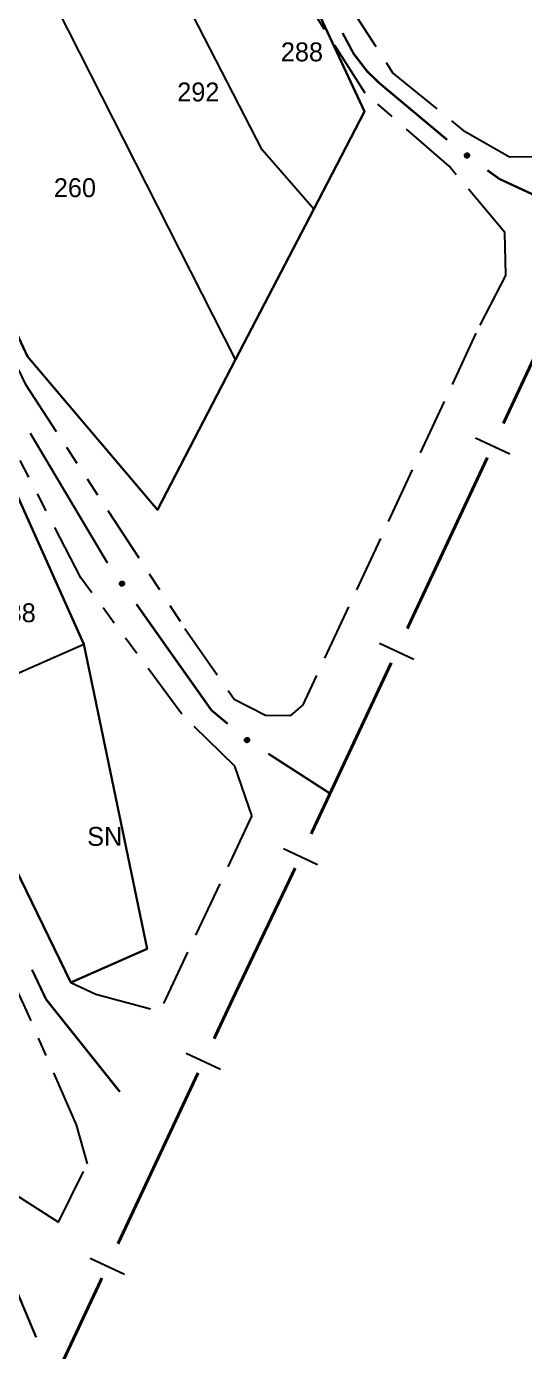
# Model space of a CAD drawing. Extents: x 204373 to 205952, y 4873300 to 4875179.
# Drawn here: x 204851.1 to 204890.6, y 4874133 to 4874238.3 of the extents above; entities that cross this region are included whole.
import ezdxf
from ezdxf.enums import TextEntityAlignment as Align

# ---------------------------------------------------------------- set-up
doc = ezdxf.new("R2010")
doc.units = 0
doc.header["$LTSCALE"] = 1.5
doc.header["$MEASUREMENT"] = 0
doc.linetypes.add('TRACO_11', pattern=[8, 3, -1, 3, -1])
doc.linetypes.add('TRACO_25', pattern=[8, 3, -1, 1, -1, 1, -1])
for name, color, linetype in [('CD_MALHA_LOTES', 7, 'CONTINUOUS'), ('LM-LIM-SETORES-BAIRROS', 250, 'CONTINUOUS'), ('RU-QUADRA', 220, 'CONTINUOUS'), ('SV-EIXO-RUA-N-PAV', 6, 'CONTINUOUS'), ('SV-RUA-NAO-PAV', 7, 'CONTINUOUS'), ('SV-RUA-PAVIM', 7, 'CONTINUOUS'), ('Th_NmrPort', 1, 'CONTINUOUS')]:
    doc.layers.add(name, color=color, linetype=linetype)

msp = doc.modelspace()

# ---------------------------------------------------------------- linework, layer by layer
at = {"layer": 'CD_MALHA_LOTES', "linetype": 'Continuous', "flags": 128}
for points in [[(204866.926493, 4874255.151429), (204877.920622, 4874231.490946)], [(204873.900912, 4874223.752598), (204869.803295, 4874228.463582), (204857.873072, 4874251.671613)], [(204867.686303, 4874211.788847), (204861.486363, 4874199.853333), (204851.173366, 4874212.029323), (204833.608782, 4874249.870536)], [(204867.686303, 4874211.788847), (204849.132818, 4874248.386714)], [(204877.920622, 4874231.490946), (204873.900912, 4874223.752598)], [(204873.900912, 4874223.752598), (204867.686303, 4874211.788847)], [(204847.501091, 4874207.349927), (204855.652828, 4874189.181961)], [(204844.032267, 4874184.065445), (204855.652828, 4874189.181961)], [(204855.652828, 4874189.181961), (204860.682623, 4874164.986913)], [(204854.61218, 4874162.298574), (204844.032267, 4874184.065445)], [(204860.682623, 4874164.986913), (204854.61218, 4874162.298574)]]:
    msp.add_lwpolyline(points, dxfattribs=at)
at = {"layer": 'LM-LIM-SETORES-BAIRROS', "const_width": 0.25}
for points in [[(204888.945691, 4874206.717193), (204891.912433, 4874213.057417)], [(204881.316923, 4874190.413761), (204887.674229, 4874203.999955)], [(204873.688156, 4874174.110329), (204880.045462, 4874187.696522)], [(204872.107982, 4874170.73334), (204872.416695, 4874171.39309)], [(204867.60846, 4874161.305771), (204871.990998, 4874170.48823)], [(204871.990998, 4874170.48823), (204872.107982, 4874170.73334)], [(204867.258496, 4874160.558328), (204867.60846, 4874161.305771)], [(204865.986386, 4874157.841393), (204867.258496, 4874160.558328)], [(204858.353725, 4874141.539783), (204864.714275, 4874155.124458)], [(204850.721064, 4874125.238173), (204857.081614, 4874138.822848)]]:
    msp.add_lwpolyline(points, dxfattribs=at)
at = {"layer": 'LM-LIM-SETORES-BAIRROS'}
for points in [[(204889.456669, 4874204.26997), (204886.73943, 4874205.541432)], [(204881.827902, 4874187.966538), (204879.110663, 4874189.237999)], [(204874.199135, 4874171.663105), (204871.481896, 4874172.934567)], [(204866.49678, 4874155.394048), (204863.779845, 4874156.666158)], [(204858.864119, 4874139.092438), (204856.147184, 4874140.364548)]]:
    msp.add_lwpolyline(points, dxfattribs=at)
at = {"layer": 'RU-QUADRA', "linetype": 'Continuous', "flags": 128}
msp.add_lwpolyline([(204779.59886, 4874350.699081), (204766.764211, 4874346.883375), (204773.268256, 4874333.26824), (204784.281773, 4874309.723597), (204796.682819, 4874284.18438), (204802.709901, 4874271.046209), (204813.549976, 4874247.848448), (204818.666491, 4874236.66149), (204824.823654, 4874223.61004), (204836.053972, 4874201.452926), (204844.032267, 4874184.065445), (204854.61218, 4874162.298574), (204860.682623, 4874164.986913), (204855.652828, 4874189.181961), (204847.501091, 4874207.349927), (204837.528222, 4874227.685908), (204831.41442, 4874240.737358), (204826.211184, 4874252.184478), (204814.417182, 4874276.856489), (204808.43346, 4874290.168101), (204796.335936, 4874315.533877), (204785.582582, 4874338.384756)], close=True, dxfattribs=at)
msp.add_lwpolyline([(204833.608782, 4874249.870536), (204851.173366, 4874212.029323), (204861.486363, 4874199.853333), (204867.686303, 4874211.788847), (204873.900912, 4874223.752598), (204877.920622, 4874231.490946), (204866.926493, 4874255.151429)], dxfattribs=at)
at = {"layer": 'SV-EIXO-RUA-N-PAV', "const_width": 0.18}
for points in [[(204876.186049, 4874237.734192), (204876.20768, 4874237.690234)], [(204876.20768, 4874237.690234), (204876.655708, 4874236.851373)], [(204876.655708, 4874236.851373), (204877.065212, 4874236.084641)], [(204877.065212, 4874236.084641), (204877.754651, 4874235.188371)], [(204877.754651, 4874235.188371), (204878.159935, 4874234.661501)], [(204878.159935, 4874234.661501), (204878.401619, 4874234.429113)], [(204878.401619, 4874234.429113), (204879.108695, 4874233.749233)], [(204879.108695, 4874233.749233), (204884.490808, 4874229.243634)], [(204887.6774, 4874226.829674), (204888.488576, 4874226.244872)], [(204888.488576, 4874226.244872), (204888.632783, 4874226.140909)], [(204888.632783, 4874226.140909), (204895.726248, 4874222.843947)], [(204851.393382, 4874205.945352), (204857.522549, 4874195.6287)], [(204859.824401, 4874192.35757), (204861.553216, 4874189.905796)], [(204861.553216, 4874189.905796), (204861.999258, 4874189.273228)], [(204861.999258, 4874189.273228), (204865.593711, 4874184.189644)], [(204865.593711, 4874184.189644), (204865.776274, 4874183.931449)], [(204865.776274, 4874183.931449), (204867.067753, 4874182.851077)], [(204870.283858, 4874180.485502), (204874.484369, 4874177.773361)], [(204874.484369, 4874177.773361), (204875.189223, 4874177.318259)], [(204851.535877, 4874163.317058), (204852.390636, 4874161.508914)], [(204852.390636, 4874161.508914), (204852.645608, 4874160.96955)], [(204852.645608, 4874160.96955), (204858.506864, 4874153.616338)], [(204849.123092, 4874140.658086), (204851.826058, 4874134.200999)], [(204851.826058, 4874134.200999), (204851.863347, 4874134.111919)]]:
    msp.add_lwpolyline(points, dxfattribs=at)
at = {"layer": 'SV-EIXO-RUA-N-PAV'}
for points in [[(204886.002872, 4874228.172596), (204886.051034, 4874228.181108), (204886.094168, 4874228.178576), (204886.129535, 4874228.166109), (204886.157916, 4874228.146943), (204886.184742, 4874228.124065), (204886.2067, 4874228.095032), (204886.223932, 4874228.05741), (204886.23281, 4874228.009157), (204886.227312, 4874227.965141), (204886.216944, 4874227.929813), (204886.198663, 4874227.899069), (204886.176002, 4874227.873381), (204886.145089, 4874227.85157), (204886.106793, 4874227.834479), (204886.058057, 4874227.826726), (204886.015787, 4874227.829499), (204885.981894, 4874227.842456), (204885.951102, 4874227.86103), (204885.923995, 4874227.884715), (204885.902605, 4874227.913339), (204885.885466, 4874227.951928), (204885.878451, 4874228.000132), (204885.880736, 4874228.042323), (204885.893214, 4874228.076389), (204885.912183, 4874228.106292), (204885.934802, 4874228.133477), (204885.963068, 4874228.156765), (204886.002872, 4874228.172596)], [(204858.679023, 4874194.172947), (204858.727329, 4874194.165296), (204858.767282, 4874194.148843), (204858.796654, 4874194.125529), (204858.817238, 4874194.09816), (204858.835143, 4874194.067787), (204858.846439, 4874194.033183), (204858.850468, 4874193.991999), (204858.843134, 4874193.943487), (204858.823589, 4874193.903668), (204858.802273, 4874193.873648), (204858.77497, 4874193.850541), (204858.745173, 4874193.833642), (204858.70884, 4874193.823097), (204858.667064, 4874193.819422), (204858.618462, 4874193.827977), (204858.579405, 4874193.844376), (204858.551586, 4874193.867672), (204858.52853, 4874193.895268), (204858.510622, 4874193.926495), (204858.49973, 4874193.960527), (204858.496104, 4874194.002596), (204858.505184, 4874194.050454), (204858.521096, 4874194.089596), (204858.543995, 4874194.117734), (204858.571675, 4874194.139822), (204858.60192, 4874194.15815), (204858.636232, 4874194.170953), (204858.679023, 4874194.172947)], [(204868.542658, 4874181.740774), (204868.59032, 4874181.751745), (204868.633527, 4874181.751428), (204868.669487, 4874181.740791), (204868.698813, 4874181.723106), (204868.726778, 4874181.701634), (204868.750195, 4874181.673765), (204868.769335, 4874181.637077), (204868.780676, 4874181.589343), (204868.777442, 4874181.545103), (204868.7689, 4874181.50929), (204868.75222, 4874181.477649), (204868.730906, 4874181.450832), (204868.701153, 4874181.427464), (204868.663784, 4874181.408431), (204868.615509, 4874181.398189), (204868.573153, 4874181.398791), (204868.53864, 4874181.409992), (204868.506936, 4874181.426963), (204868.478649, 4874181.449226), (204868.45582, 4874181.476715), (204868.436724, 4874181.514375), (204868.427246, 4874181.562156), (204868.427364, 4874181.604408), (204868.438078, 4874181.639069), (204868.455489, 4874181.669905), (204868.476684, 4874181.698215), (204868.503718, 4874181.722922), (204868.542658, 4874181.740774)]]:
    msp.add_lwpolyline(points, close=True, dxfattribs=at)
for points in [[(204885.904553, 4874228.089471), (204886.204849, 4874227.91335)], [(204885.912183, 4874228.106292), (204886.216944, 4874227.929813)], [(204885.927205, 4874228.118558), (204886.219135, 4874227.951833)], [(204885.934802, 4874228.133477), (204886.227312, 4874227.965141)], [(204885.952689, 4874228.14224), (204886.2266, 4874227.990187)], [(204885.963068, 4874228.156765), (204886.23281, 4874228.009157)], [(204885.9826, 4874228.16273), (204886.224412, 4874228.033818)], [(204886.002872, 4874228.172596), (204886.223932, 4874228.05741)], [(204886.029295, 4874228.176167), (204886.209071, 4874228.080204)], [(204886.051034, 4874228.181108), (204886.2067, 4874228.095032)], [(204886.075629, 4874228.179771), (204886.187963, 4874228.113925)], [(204886.094168, 4874228.178576), (204886.184742, 4874228.124065)], [(204885.878451, 4874228.000132), (204886.145089, 4874227.85157)], [(204885.880736, 4874228.042323), (204886.176002, 4874227.873381)], [(204885.880768, 4874228.019146), (204886.156095, 4874227.86439)], [(204885.885466, 4874227.951928), (204886.106793, 4874227.834479)], [(204885.885968, 4874227.975026), (204886.123173, 4874227.84439)], [(204885.88934, 4874228.056702), (204886.184591, 4874227.887583)], [(204885.893214, 4874228.076389), (204886.198663, 4874227.899069)], [(204885.899894, 4874227.931343), (204886.07586, 4874227.834762)], [(204885.902605, 4874227.913339), (204886.058057, 4874227.826726)], [(204885.917192, 4874227.897004), (204886.031431, 4874227.831468)], [(204885.923995, 4874227.884715), (204886.015787, 4874227.829499)], [(204858.496104, 4874194.002596), (204858.667064, 4874193.819422)], [(204858.49973, 4874193.960527), (204858.618462, 4874193.827977)], [(204858.503035, 4874193.978432), (204858.637913, 4874193.829772)], [(204858.504107, 4874194.024268), (204858.68578, 4874193.823453)], [(204858.505184, 4874194.050454), (204858.70884, 4874193.823097)], [(204858.508196, 4874193.940331), (204858.594836, 4874193.841138)], [(204858.510622, 4874193.926495), (204858.579405, 4874193.844376)], [(204858.513572, 4874194.067674), (204858.723424, 4874193.831631)], [(204858.521096, 4874194.089596), (204858.745173, 4874193.833642)], [(204858.533917, 4874194.100386), (204858.757922, 4874193.844269)], [(204858.543995, 4874194.117734), (204858.77497, 4874193.850541)], [(204858.558979, 4874194.126406), (204858.785473, 4874193.862026)], [(204858.571675, 4874194.139822), (204858.802273, 4874193.873648)], [(204858.589875, 4874194.146522), (204858.811522, 4874193.893751)], [(204858.60192, 4874194.15815), (204858.823589, 4874193.903668)], [(204858.621686, 4874194.160605), (204858.83108, 4874193.927578)], [(204858.636232, 4874194.170953), (204858.843134, 4874193.943487)], [(204858.656642, 4874194.170227), (204858.843233, 4874193.96954)], [(204858.679023, 4874194.172947), (204858.850468, 4874193.991999)], [(204858.705166, 4874194.16771), (204858.843847, 4874194.018392)], [(204858.727329, 4874194.165296), (204858.846439, 4874194.033183)], [(204858.750145, 4874194.156015), (204858.834883, 4874194.057152)], [(204858.767282, 4874194.148843), (204858.835143, 4874194.067787)], [(204868.427246, 4874181.562156), (204868.701153, 4874181.427464)], [(204868.427364, 4874181.604408), (204868.730906, 4874181.450832)], [(204868.428585, 4874181.581263), (204868.711487, 4874181.440832)], [(204868.435219, 4874181.61921), (204868.738755, 4874181.465456)], [(204868.436041, 4874181.537468), (204868.679633, 4874181.419169)], [(204868.436724, 4874181.514375), (204868.663784, 4874181.408431)], [(204868.438078, 4874181.639069), (204868.75222, 4874181.477649)], [(204868.448732, 4874181.652715), (204868.757665, 4874181.492228)], [(204868.452189, 4874181.494557), (204868.632877, 4874181.407128)], [(204868.455489, 4874181.669905), (204868.7689, 4874181.50929)], [(204868.45582, 4874181.476715), (204868.615509, 4874181.398189)], [(204868.469862, 4874181.682926), (204868.769959, 4874181.531393)], [(204868.471225, 4874181.46115), (204868.588675, 4874181.401559)], [(204868.476684, 4874181.698215), (204868.777442, 4874181.545103)], [(204868.478649, 4874181.449226), (204868.573153, 4874181.398791)], [(204868.494098, 4874181.707884), (204868.775447, 4874181.57008)], [(204868.503718, 4874181.722922), (204868.780676, 4874181.589343)], [(204868.522919, 4874181.729881), (204868.771024, 4874181.613541)], [(204868.542658, 4874181.740774), (204868.769335, 4874181.637077)], [(204868.568863, 4874181.745695), (204868.753324, 4874181.659079)], [(204868.59032, 4874181.751745), (204868.750195, 4874181.673765)], [(204868.614951, 4874181.75167), (204868.730514, 4874181.691673)], [(204868.633527, 4874181.751428), (204868.726778, 4874181.701634)]]:
    msp.add_lwpolyline(points, dxfattribs=at)
at = {"layer": 'SV-RUA-NAO-PAV', "linetype": 'TRACO_25'}
for points in [[(204981.334447, 4874417.044012, 10.814545), (204980.845338, 4874417.442722, 10.814545), (204977.926413, 4874418.875158, 10.814545), (204974.435233, 4874419.61099, 10.814545), (204970.229514, 4874419.650751, 10.814545), (204964.372423, 4874418.605933, 10.593267), (204953.790564, 4874416.845131, 10.593267), (204941.547163, 4874413.170229, 10.593267), (204931.182082, 4874408.445133, 10.593267), (204916.134701, 4874403.170169, 10.593267), (204894.677849, 4874395.445198, 10.593267), (204863.506376, 4874384.870312, 10.345905), (204839.420978, 4874375.045216, 9.999599), (204820.042279, 4874367.845217, 9.999599), (204819.466716, 4874366.695113, 9.974862), (204848.358034, 4874301.086608, 10.494323), (204876.397922, 4874240.456309, 10.939574), (204880.179312, 4874234.55288, 10.815893), (204885.739578, 4874230.027145, 10.64274), (204889.446147, 4874227.901755, 10.64274), (204891.549495, 4874227.92667, 10.64274), (204894.027956, 4874229.526746, 10.692212)], [(204889.148562, 4874218.525723, 10.766421), (204889.072408, 4874221.876099, 10.766421), (204884.638708, 4874227.151871, 10.766421), (204877.97629, 4874232.952793, 10.766421), (204873.755197, 4874239.606861, 10.914839), (204846.931698, 4874298.036328, 10.494323), (204817.514093, 4874365.095016, 9.92539), (204816.48734, 4874365.4701, 9.92539), (204813.80805, 4874365.520217, 9.92539), (204784.038775, 4874355.070287, 9.851181), (204784.46545, 4874351.84491, 9.702765), (204812.328301, 4874292.162108, 10.172752), (204836.432573, 4874240.855395, 10.964311), (204850.990356, 4874209.851338, 11.310617), (204863.666569, 4874190.423649, 11.112728), (204867.574531, 4874184.822863, 11.112728), (204870.053879, 4874183.547619, 11.087992), (204872.082123, 4874183.522532, 10.939574), (204873.008362, 4874184.29758, 10.939574)], [(204868.979624, 4874175.571775, 11.261146), (204867.626255, 4874179.497268, 11.112728), (204863.418269, 4874183.622902, 11.112728), (204855.402143, 4874194.44944, 11.261146), (204849.063245, 4874206.72607, 11.261146), (204816.139082, 4874276.910251, 10.519059), (204782.112158, 4874350.34484, 9.529611), (204778.130258, 4874352.120203, 9.752236), (204767.413017, 4874349.856756, 9.752236), (204766.481123, 4874348.564321, 9.752236), (204766.764211, 4874346.883375, 9.752236), (204773.268256, 4874333.26824, 9.752236), (204784.281773, 4874309.723597, 9.752236), (204796.682819, 4874284.18438, 9.752236), (204802.709901, 4874271.046209, 9.752236), (204813.549976, 4874247.848448, 9.752236), (204818.666491, 4874236.66149, 9.752236), (204824.823654, 4874223.61004, 9.752236), (204836.053972, 4874201.452926, 9.752236), (204844.032267, 4874184.065445, 9.752236), (204854.61218, 4874162.298574, 9.752236), (204856.600331, 4874161.384745, 9.752236), (204861.677934, 4874160.010844, 9.752236)], [(204855.93733, 4874147.90374, 11.137465), (204855.05333, 4874150.997741, 11.137465), (204850.89302, 4874160.545471, 11.137465), (204840.15068, 4874183.2093, 11.137465), (204832.814289, 4874198.687372, 11.137465), (204829.820265, 4874205.004062, 11.137465), (204818.92696, 4874227.986391, 11.137465), (204808.560172, 4874249.857893, 11.137465), (204797.391958, 4874273.420215, 11.137465), (204788.947289, 4874291.236494, 11.137465), (204780.73224, 4874308.568329, 11.137465), (204764.025208, 4874343.816262, 11.137465)], [(204808.796886, 4874051.385438, 11.409562), (204810.417364, 4874051.540729, 11.409562), (204838.548715, 4874110.719217, 11.483771), (204848.285942, 4874131.541699, 11.483771), (204845.910995, 4874141.913724, 11.483771), (204833.900865, 4874170.398477, 11.483771), (204822.739846, 4874194.507376, 11.483771), (204819.769948, 4874200.922647, 11.483771), (204814.403214, 4874212.515321, 11.483771), (204807.432432, 4874227.572897, 11.483771), (204803.93815, 4874235.12089, 11.483771), (204800.797373, 4874241.905279, 11.483771), (204797.247166, 4874249.574076, 11.483771), (204794.217603, 4874256.118229, 11.483771), (204797.104902, 4874256.899552, 11.483771), (204801.814441, 4874247.100906, 11.483771), (204812.425576, 4874225.023427, 11.483771), (204823.31517, 4874202.366585, 11.483771), (204826.47028, 4874195.802078, 11.483771), (204834.097021, 4874179.933914, 11.483771), (204844.731836, 4874157.807167, 11.483771), (204849.871793, 4874145.666059, 11.483771), (204853.624128, 4874143.268734, 11.483771), (204855.93733, 4874147.90374, 11.137465)]]:
    msp.add_polyline3d(points, dxfattribs=at)
at = {"layer": 'SV-RUA-PAVIM', "linetype": 'TRACO_11'}
for points in [[(204889.148562, 4874218.525723, 10.420115), (204886.771195, 4874213.900306, 11.137465), (204873.008362, 4874184.29758, 11.137465)], [(204868.979624, 4874175.571775, 11.137465), (204861.677934, 4874160.010844, 11.137465)]]:
    msp.add_polyline3d(points, dxfattribs=at)

# ---------------------------------------------------------------- texts
at = {"layer": 'Th_NmrPort', "color": 1}
for s, p in [('288', (204871.286412, 4874236.234275)), ('292', (204863.061058, 4874233.050962)), ('260', (204853.264599, 4874225.444299)), ('538', (204848.484927, 4874191.673713)), ('SN', (204855.913932, 4874173.910771))]:
    msp.add_text(s, height=1.5, dxfattribs=at).set_placement(p, align=Align.MIDDLE_LEFT)

doc.saveas('drawing.dxf')
